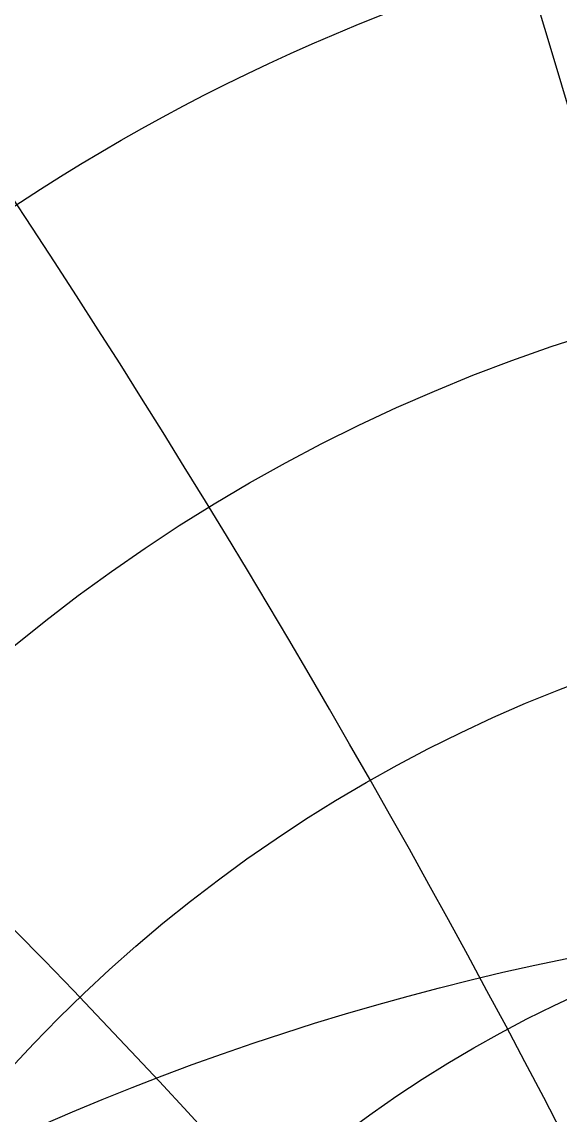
# Model space of a CAD drawing. Header units: millimetres. Extents: x -69 to 69, y -69 to 71.
# Drawn here: x -18.29 to -9.14, y 41.2 to 59.79 of the extents above; entities that cross this region are included whole.
import ezdxf

# ---------------------------------------------------------------- set-up
doc = ezdxf.new("R2010")
doc.units = ezdxf.units.MM
for name, color, linetype in [('CUT_OUTER', 1, 'Continuous'), ('ENGRAVE', 7, 'Continuous'), ('ENGRAVE_FINE', 8, 'Continuous')]:
    doc.layers.add(name, color=color, linetype=linetype)

msp = doc.modelspace()

# ---------------------------------------------------------------- linework, layer by layer
at = {"layer": 'CUT_OUTER'}
for centre, radius, start, end in [((-0.0002, -0.0002), 69.3899, 142.382592, 87.802904), ((-0.0008, 0.001), 69.3887, 92.196259, 142.383048)]:
    msp.add_arc(centre, radius, start, end, dxfattribs=at)
at = {"layer": 'ENGRAVE'}
for centre, radius in [((0, 0), 68.4), ((0, 28.8432), 33.3517), ((0, 26.8182), 28.9689), ((0, 25.1801), 24.9848), ((0, 23.8544), 21.312), ((0, 0), 44.7739)]:
    msp.add_circle(centre, radius, dxfattribs=at)
for centre, radius, start, end in [((0, 31.3587), 38.2501, 111.49393, 68.50607), ((0, 34.5126), 43.8255, 148.80664, 31.19336), ((0, 38.5209), 50.3089, 170.13999, 9.86001)]:
    msp.add_arc(centre, radius, start, end, dxfattribs=at)
at = {"layer": 'ENGRAVE_FINE'}
for centre, radius, start, end in [((-339.0394, -39.6126), 344.2696, 3.796918, 18.104908), ((-339.0394, -39.6126), 344.2696, 3.796918, 18.104908), ((-164.2491, -39.6126), 174.7903, 7.643853, 36.432876), ((-164.2491, -39.6126), 174.7903, 7.643853, 36.432876), ((-103.5451, -39.6126), 119.5636, 11.59326, 55.206839), ((-103.5451, -39.6126), 119.5636, 11.59326, 55.206839), ((103.5451, -39.6126), 119.5636, 124.793161, 168.40674), ((103.5451, -39.6126), 119.5636, 124.793161, 168.40674), ((-71.2452, -39.6126), 93.004, 15.702685, 74.635415), ((-71.2452, -39.6126), 93.004, 15.702685, 74.635415), ((71.2452, -39.6126), 93.004, 105.364585, 164.297315), ((71.2452, -39.6126), 93.004, 105.364585, 164.297315)]:
    msp.add_arc(centre, radius, start, end, dxfattribs=at)

doc.saveas('drawing.dxf')
